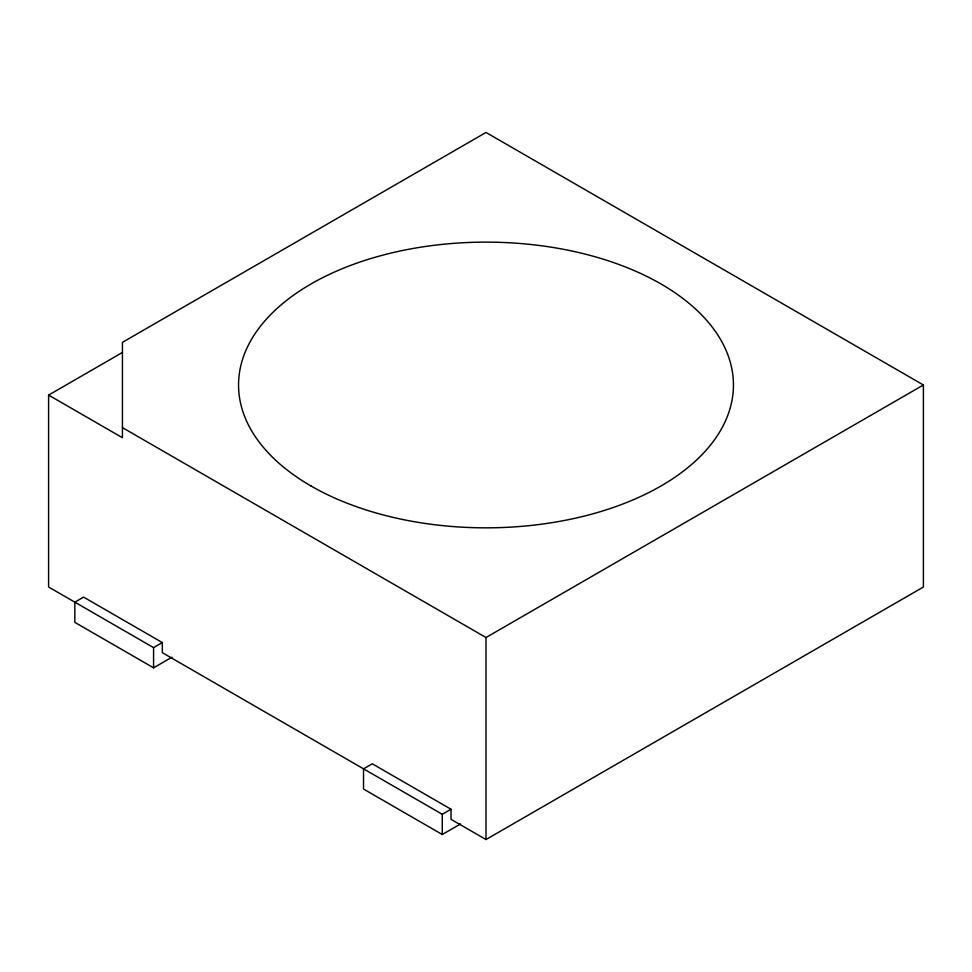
<?xml version="1.0" encoding="UTF-8"?>
<svg xmlns="http://www.w3.org/2000/svg" width="972" height="972" viewBox="0 0 972 972"><rect width="100%" height="100%" fill="white"/><g stroke="black" fill="none" stroke-linecap="round" stroke-linejoin="round"><path stroke-width="1.46" d="M48.6 395.094L122.436 437.716L122.436 342.351L486 132.459L923.4 384.985L923.4 587.015L486 839.541L451.008 819.347L451.008 809.239L442.26 814.293L162.324 652.674L162.324 642.565L153.576 647.619L48.6 587.015L48.6 395.094L122.436 352.459M162.324 642.565L83.592 597.112L74.844 602.166L74.844 622.372L153.576 667.825L171.947 657.218M122.436 427.619L486 637.523L923.4 384.985M451.008 809.239L372.276 763.785L363.528 768.84L363.528 789.033L442.26 834.498L460.631 823.892M486 637.523L486 839.541M442.26 814.293L442.26 834.498M153.576 647.619L153.576 667.825M311.04 486A247.435 142.848 0 0 0 725.003 421.957A247.435 142.848 0 0 0 421.957 246.997A247.435 142.848 0 0 0 311.04 486"/></g></svg>
